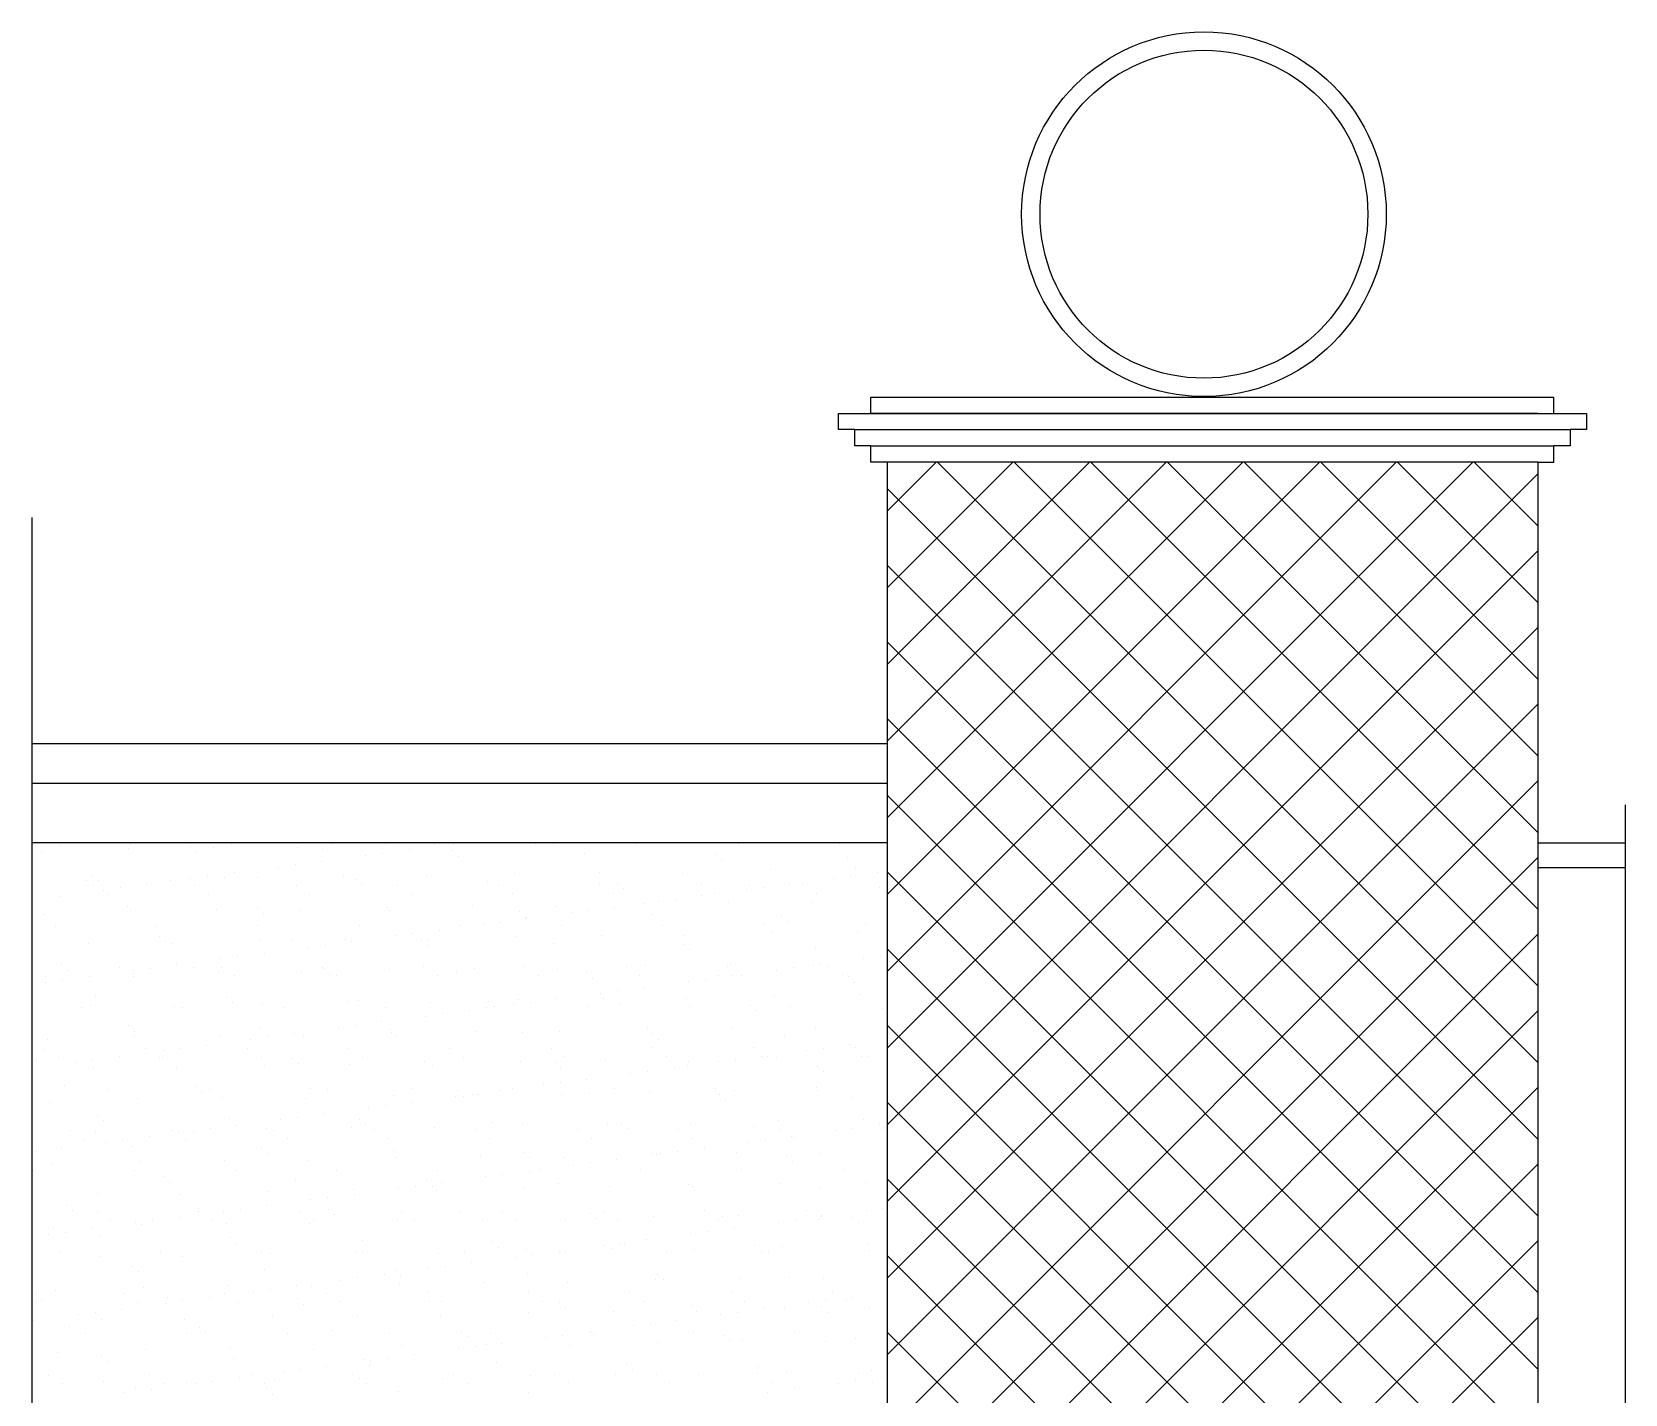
# Model space of a CAD drawing. Header units: metres. Extents: x -53 to 471, y -924 to -843.
# Drawn here: x 455.311 to 457.868, y -889.756 to -887.57 of the extents above; entities that cross this region are included whole.
import ezdxf

# ---------------------------------------------------------------- set-up
doc = ezdxf.new("R2010")
doc.units = ezdxf.units.M
doc.header["$MEASUREMENT"] = 0

# ---------------------------------------------------------------- blocks, each defined once
blk = doc.blocks.new('DDFF')
at = {"color": 7, "lineweight": 25, "ltscale": 72}
for p, q in [((3976.2368, 1457.7794), (3976.2368, 1457.8055)), ((3976.2368, 1457.8055), (3977.3331, 1457.8055)), ((3977.3331, 1457.7794), (3977.3331, 1457.8055)), ((3976.1846, 1457.7533), (3976.1846, 1457.7794)), ((3976.1846, 1457.7794), (3977.3853, 1457.7794)), ((3976.2629, 1457.7794), (3976.2368, 1457.7794)), ((3977.307, 1457.7794), (3976.2629, 1457.7794)), ((3977.307, 1457.7794), (3977.3331, 1457.7794)), ((3977.3853, 1457.7794), (3977.3853, 1457.7533)), ((3976.2107, 1457.7533), (3976.1846, 1457.7533)), ((3976.2107, 1457.7272), (3976.2107, 1457.7533)), ((3976.2107, 1457.7533), (3977.3331, 1457.7533)), ((3977.3331, 1457.7533), (3977.3592, 1457.7533)), ((3977.3592, 1457.7533), (3977.3592, 1457.7272)), ((3977.3853, 1457.7533), (3977.3592, 1457.7533)), ((3976.2368, 1457.7272), (3976.2107, 1457.7272)), ((3976.2368, 1457.7011), (3976.2368, 1457.7272)), ((3976.2368, 1457.7272), (3977.3331, 1457.7272)), ((3977.3331, 1457.7011), (3977.3331, 1457.7272)), ((3977.3592, 1457.7272), (3977.3331, 1457.7272)), ((3976.2629, 1457.7011), (3976.2368, 1457.7011)), ((3976.2629, 1457.7011), (3976.2629, 1454.1809)), ((3977.307, 1457.7011), (3976.2629, 1457.7011)), ((3976.2629, 1457.6223), (3976.3417, 1457.7011)), ((3976.2629, 1457.4993), (3976.4647, 1457.7011)), ((3976.2629, 1457.3762), (3976.5878, 1457.7011)), ((3976.2629, 1457.2532), (3976.7108, 1457.7011)), ((3976.2629, 1457.1301), (3976.8339, 1457.7011)), ((3976.2629, 1457.0071), (3976.9569, 1457.7011)), ((3976.2629, 1456.884), (3977.08, 1457.7011)), ((3976.2629, 1456.761), (3977.203, 1457.7011)), ((3976.2629, 1456.6379), (3977.307, 1457.6821)), ((3977.307, 1456.7377), (3976.3436, 1457.7011)), ((3977.307, 1456.8607), (3976.4666, 1457.7011)), ((3977.307, 1456.9838), (3976.5897, 1457.7011)), ((3977.307, 1457.1068), (3976.7127, 1457.7011)), ((3977.307, 1457.2299), (3976.8358, 1457.7011)), ((3977.307, 1457.3529), (3976.9588, 1457.7011)), ((3977.307, 1457.476), (3977.0819, 1457.7011)), ((3977.307, 1457.599), (3977.2049, 1457.7011)), ((3977.307, 1457.7011), (3977.307, 1454.1809)), ((3977.307, 1457.7011), (3977.3331, 1457.7011)), ((3977.307, 1456.6146), (3976.2629, 1457.6588)), ((3974.89, 1457.6124), (3974.89, 1455.9964)), ((3976.2629, 1456.5149), (3977.307, 1457.559)), ((3977.307, 1456.4916), (3976.2629, 1457.5357)), ((3976.2629, 1456.3918), (3977.307, 1457.436)), ((3977.307, 1456.3685), (3976.2629, 1457.4126)), ((3976.2629, 1456.2688), (3977.307, 1457.3129)), ((3977.307, 1456.2455), (3976.2629, 1457.2896)), ((3976.2629, 1457.2493), (3974.89, 1457.2493)), ((3976.2629, 1457.1857), (3974.89, 1457.1857)), ((3976.2629, 1456.1457), (3977.307, 1457.1898)), ((3977.307, 1456.1224), (3976.2629, 1457.1665)), ((3977.4473, 1457.1513), (3977.4473, 1454.3314)), ((3976.2629, 1457.0903), (3974.89, 1457.0903)), ((3975.5667, 1457.0883), (3975.5667, 1457.0883)), ((3975.5935, 1457.0895), (3975.5935, 1457.0895)), ((3975.6983, 1457.0885), (3975.6983, 1457.0885)), ((3975.7271, 1457.0889), (3975.7271, 1457.0889)), ((3975.8609, 1457.0888), (3975.8609, 1457.0888)), ((3976.0235, 1457.0891), (3976.0235, 1457.0891)), ((3976.186, 1457.0894), (3976.186, 1457.0894)), ((3977.307, 1457.0903), (3977.4473, 1457.0903)), ((3974.9047, 1457.0765), (3974.9047, 1457.0765)), ((3974.9359, 1457.0861), (3974.9359, 1457.0861)), ((3975.0457, 1457.0816), (3975.0457, 1457.0816)), ((3975.048, 1457.0873), (3975.048, 1457.0873)), ((3975.1448, 1457.0843), (3975.1448, 1457.0843)), ((3975.1544, 1457.0755), (3975.1544, 1457.0755)), ((3975.1823, 1457.0834), (3975.1823, 1457.0834)), ((3975.2106, 1457.0876), (3975.2106, 1457.0876)), ((3975.3159, 1457.0827), (3975.3159, 1457.0827)), ((3975.3567, 1457.0797), (3975.3567, 1457.0797)), ((3975.3731, 1457.0879), (3975.3731, 1457.0879)), ((3975.4262, 1457.0698), (3975.4262, 1457.0698)), ((3975.4534, 1457.0733), (3975.4534, 1457.0733)), ((3975.4569, 1457.0878), (3975.4569, 1457.0878)), ((3975.4958, 1457.0789), (3975.4958, 1457.0789)), ((3975.5357, 1457.0882), (3975.5357, 1457.0882)), ((3975.5657, 1457.0779), (3975.5657, 1457.0779)), ((3975.5753, 1457.0691), (3975.5753, 1457.0691)), ((3975.7776, 1457.0733), (3975.7776, 1457.0733)), ((3975.9865, 1457.0715), (3975.9865, 1457.0715)), ((3975.9962, 1457.0627), (3975.9962, 1457.0627)), ((3976.1985, 1457.0669), (3976.1985, 1457.0669)), ((3976.2629, 1456.0227), (3977.307, 1457.0668)), ((3974.9878, 1457.0385), (3974.9878, 1457.0385)), ((3975.2147, 1457.0419), (3975.2147, 1457.0419)), ((3975.2857, 1457.0513), (3975.2857, 1457.0513)), ((3975.3128, 1457.0548), (3975.3128, 1457.0548)), ((3975.3553, 1457.0604), (3975.3553, 1457.0604)), ((3975.6641, 1457.0406), (3975.6641, 1457.0406)), ((3975.8008, 1457.0423), (3975.8008, 1457.0423)), ((3975.9343, 1457.0417), (3975.9343, 1457.0417)), ((3976.0753, 1457.0468), (3976.0753, 1457.0468)), ((3976.212, 1457.0485), (3976.212, 1457.0485)), ((3976.2466, 1457.0426), (3976.2466, 1457.0426)), ((3977.307, 1455.9994), (3976.2629, 1457.0435)), ((3977.307, 1457.0509), (3977.4473, 1457.0509)), ((3974.9784, 1457.03), (3974.9784, 1457.03)), ((3974.9889, 1457.0211), (3974.9889, 1457.0211)), ((3974.9974, 1457.0297), (3974.9974, 1457.0297)), ((3975.0046, 1457.0143), (3975.0046, 1457.0143)), ((3975.0318, 1457.0178), (3975.0318, 1457.0178)), ((3975.0742, 1457.0234), (3975.0742, 1457.0234)), ((3975.1119, 1457.0293), (3975.1119, 1457.0293)), ((3975.1451, 1457.0328), (3975.1451, 1457.0328)), ((3975.1514, 1457.0214), (3975.1514, 1457.0214)), ((3975.1723, 1457.0363), (3975.1723, 1457.0363)), ((3975.1998, 1457.0339), (3975.1998, 1457.0339)), ((3975.2529, 1457.0344), (3975.2529, 1457.0344)), ((3975.314, 1457.0217), (3975.314, 1457.0217)), ((3975.3896, 1457.0362), (3975.3896, 1457.0362)), ((3975.4087, 1457.0321), (3975.4087, 1457.0321)), ((3975.4183, 1457.0233), (3975.4183, 1457.0233)), ((3975.4766, 1457.022), (3975.4766, 1457.022)), ((3975.5231, 1457.0355), (3975.5231, 1457.0355)), ((3975.6207, 1457.0275), (3975.6207, 1457.0275)), ((3975.6392, 1457.0223), (3975.6392, 1457.0223)), ((3975.8018, 1457.0226), (3975.8018, 1457.0226)), ((3975.8296, 1457.0257), (3975.8296, 1457.0257)), ((3975.8392, 1457.0169), (3975.8392, 1457.0169)), ((3975.9643, 1457.0229), (3975.9643, 1457.0229)), ((3976.0364, 1457.0149), (3976.0364, 1457.0149)), ((3976.0416, 1457.0211), (3976.0416, 1457.0211)), ((3976.0636, 1457.0185), (3976.0636, 1457.0185)), ((3976.1061, 1457.0241), (3976.1061, 1457.0241)), ((3976.1269, 1457.0232), (3976.1269, 1457.0232)), ((3976.177, 1457.0334), (3976.177, 1457.0334)), ((3976.2041, 1457.037), (3976.2041, 1457.037)), ((3976.2505, 1457.0193), (3976.2505, 1457.0193)), ((3974.8912, 1456.9993), (3974.8912, 1456.9993)), ((3974.9337, 1457.0049), (3974.9337, 1457.0049)), ((3975.0109, 1457.0071), (3975.0109, 1457.0071)), ((3975.0429, 1456.9881), (3975.0429, 1456.9881)), ((3975.1735, 1457.0074), (3975.1735, 1457.0074)), ((3975.2518, 1456.9863), (3975.2518, 1456.9863)), ((3975.336, 1457.0077), (3975.336, 1457.0077)), ((3975.4602, 1456.9872), (3975.4602, 1456.9872)), ((3975.4986, 1457.008), (3975.4986, 1457.008)), ((3975.5968, 1456.9889), (3975.5968, 1456.9889)), ((3975.6612, 1457.0083), (3975.6612, 1457.0083)), ((3975.7304, 1456.9883), (3975.7304, 1456.9883)), ((3975.8238, 1457.0086), (3975.8238, 1457.0086)), ((3975.825, 1456.9871), (3975.825, 1456.9871)), ((3975.8714, 1456.9934), (3975.8714, 1456.9934)), ((3975.8959, 1456.9964), (3975.8959, 1456.9964)), ((3975.9231, 1457), (3975.9231, 1457)), ((3975.9655, 1457.0056), (3975.9655, 1457.0056)), ((3975.9864, 1457.0089), (3975.9864, 1457.0089)), ((3976.008, 1456.9951), (3976.008, 1456.9951)), ((3976.1416, 1456.9945), (3976.1416, 1456.9945)), ((3976.1489, 1457.0091), (3976.1489, 1457.0091)), ((3976.2601, 1457.0104), (3976.2601, 1457.0104)), ((3974.908, 1456.9759), (3974.908, 1456.9759)), ((3975.049, 1456.981), (3975.049, 1456.981)), ((3975.1856, 1456.9828), (3975.1856, 1456.9828)), ((3975.2614, 1456.9774), (3975.2614, 1456.9774)), ((3975.3192, 1456.9821), (3975.3192, 1456.9821)), ((3975.4638, 1456.9816), (3975.4638, 1456.9816)), ((3975.642, 1456.963), (3975.642, 1456.963)), ((3975.6727, 1456.9798), (3975.6727, 1456.9798)), ((3975.6823, 1456.971), (3975.6823, 1456.971)), ((3975.6845, 1456.9686), (3975.6845, 1456.9686)), ((3975.7554, 1456.9779), (3975.7554, 1456.9779)), ((3975.7826, 1456.9815), (3975.7826, 1456.9815)), ((3975.8846, 1456.9752), (3975.8846, 1456.9752)), ((3976.0935, 1456.9734), (3976.0935, 1456.9734)), ((3976.1032, 1456.9646), (3976.1032, 1456.9646)), ((3974.9276, 1456.9563), (3974.9276, 1456.9563)), ((3975.0901, 1456.9566), (3975.0901, 1456.9566)), ((3975.0948, 1456.9404), (3975.0948, 1456.9404)), ((3975.2527, 1456.9569), (3975.2527, 1456.9569)), ((3975.3068, 1456.9358), (3975.3068, 1456.9358)), ((3975.3929, 1456.9356), (3975.3929, 1456.9356)), ((3975.4153, 1456.9572), (3975.4153, 1456.9572)), ((3975.4743, 1456.9409), (3975.4743, 1456.9409)), ((3975.5015, 1456.9445), (3975.5015, 1456.9445)), ((3975.5264, 1456.9349), (3975.5264, 1456.9349)), ((3975.5439, 1456.9501), (3975.5439, 1456.9501)), ((3975.5779, 1456.9575), (3975.5779, 1456.9575)), ((3975.6148, 1456.9594), (3975.6148, 1456.9594)), ((3975.6674, 1456.94), (3975.6674, 1456.94)), ((3975.7405, 1456.9578), (3975.7405, 1456.9578)), ((3975.8041, 1456.9417), (3975.8041, 1456.9417)), ((3975.903, 1456.9581), (3975.903, 1456.9581)), ((3975.9376, 1456.9411), (3975.9376, 1456.9411)), ((3976.0656, 1456.9584), (3976.0656, 1456.9584)), ((3976.0786, 1456.9462), (3976.0786, 1456.9462)), ((3976.2153, 1456.9479), (3976.2153, 1456.9479)), ((3976.2282, 1456.9587), (3976.2282, 1456.9587)), ((3976.2629, 1455.8996), (3977.307, 1456.9437)), ((3974.9817, 1456.9294), (3974.9817, 1456.9294)), ((3975.1045, 1456.9316), (3975.1045, 1456.9316)), ((3975.1152, 1456.9287), (3975.1152, 1456.9287)), ((3975.2562, 1456.9338), (3975.2562, 1456.9338)), ((3975.2629, 1456.9131), (3975.2629, 1456.9131)), ((3975.3338, 1456.9224), (3975.3338, 1456.9224)), ((3975.361, 1456.926), (3975.361, 1456.926)), ((3975.4034, 1456.9316), (3975.4034, 1456.9316)), ((3975.5157, 1456.934), (3975.5157, 1456.934)), ((3975.5253, 1456.9252), (3975.5253, 1456.9252)), ((3975.7277, 1456.9294), (3975.7277, 1456.9294)), ((3975.9366, 1456.9276), (3975.9366, 1456.9276)), ((3975.9462, 1456.9188), (3975.9462, 1456.9188)), ((3976.1486, 1456.923), (3976.1486, 1456.923)), ((3977.307, 1455.8763), (3976.2629, 1456.9204)), ((3974.9379, 1456.8946), (3974.9379, 1456.8946)), ((3974.9475, 1456.8858), (3974.9475, 1456.8858)), ((3975.031, 1456.8904), (3975.031, 1456.8904)), ((3975.0527, 1456.8854), (3975.0527, 1456.8854)), ((3975.0799, 1456.889), (3975.0799, 1456.889)), ((3975.1224, 1456.8946), (3975.1224, 1456.8946)), ((3975.1499, 1456.89), (3975.1499, 1456.89)), ((3975.1933, 1456.9039), (3975.1933, 1456.9039)), ((3975.1936, 1456.8907), (3975.1936, 1456.8907)), ((3975.2204, 1456.9075), (3975.2204, 1456.9075)), ((3975.3562, 1456.891), (3975.3562, 1456.891)), ((3975.3588, 1456.8882), (3975.3588, 1456.8882)), ((3975.4635, 1456.8866), (3975.4635, 1456.8866)), ((3975.5188, 1456.8913), (3975.5188, 1456.8913)), ((3975.6001, 1456.8884), (3975.6001, 1456.8884)), ((3975.6814, 1456.8916), (3975.6814, 1456.8916)), ((3975.7337, 1456.8877), (3975.7337, 1456.8877)), ((3975.8439, 1456.8918), (3975.8439, 1456.8918)), ((3975.8747, 1456.8928), (3975.8747, 1456.8928)), ((3976.0065, 1456.8921), (3976.0065, 1456.8921)), ((3976.0113, 1456.8945), (3976.0113, 1456.8945)), ((3976.0846, 1456.8861), (3976.0846, 1456.8861)), ((3976.1117, 1456.8897), (3976.1117, 1456.8897)), ((3976.1449, 1456.8939), (3976.1449, 1456.8939)), ((3976.1542, 1456.8953), (3976.1542, 1456.8953)), ((3976.1691, 1456.8924), (3976.1691, 1456.8924)), ((3976.2251, 1456.9046), (3976.2251, 1456.9046)), ((3976.2523, 1456.9082), (3976.2523, 1456.9082)), ((3974.8905, 1456.8761), (3974.8905, 1456.8761)), ((3974.9112, 1456.8753), (3974.9112, 1456.8753)), ((3974.9122, 1456.8669), (3974.9122, 1456.8669)), ((3974.9394, 1456.8705), (3974.9394, 1456.8705)), ((3974.9818, 1456.8761), (3974.9818, 1456.8761)), ((3975.0522, 1456.8804), (3975.0522, 1456.8804)), ((3975.053, 1456.8763), (3975.053, 1456.8763)), ((3975.1889, 1456.8822), (3975.1889, 1456.8822)), ((3975.2156, 1456.8766), (3975.2156, 1456.8766)), ((3975.3225, 1456.8815), (3975.3225, 1456.8815)), ((3975.3684, 1456.8794), (3975.3684, 1456.8794)), ((3975.3782, 1456.8769), (3975.3782, 1456.8769)), ((3975.5408, 1456.8772), (3975.5408, 1456.8772)), ((3975.5708, 1456.8836), (3975.5708, 1456.8836)), ((3975.7034, 1456.8775), (3975.7034, 1456.8775)), ((3975.7797, 1456.8818), (3975.7797, 1456.8818)), ((3975.7893, 1456.873), (3975.7893, 1456.873)), ((3975.8659, 1456.8778), (3975.8659, 1456.8778)), ((3975.8731, 1456.8583), (3975.8731, 1456.8583)), ((3975.944, 1456.8676), (3975.944, 1456.8676)), ((3975.9712, 1456.8712), (3975.9712, 1456.8712)), ((3975.9916, 1456.8772), (3975.9916, 1456.8772)), ((3976.0137, 1456.8768), (3976.0137, 1456.8768)), ((3976.0285, 1456.8781), (3976.0285, 1456.8781)), ((3976.1911, 1456.8784), (3976.1911, 1456.8784)), ((3976.2005, 1456.8754), (3976.2005, 1456.8754)), ((3976.2102, 1456.8666), (3976.2102, 1456.8666)), ((3974.9929, 1456.8442), (3974.9929, 1456.8442)), ((3975.2018, 1456.8424), (3975.2018, 1456.8424)), ((3975.2115, 1456.8336), (3975.2115, 1456.8336)), ((3975.2595, 1456.8332), (3975.2595, 1456.8332)), ((3975.3962, 1456.835), (3975.3962, 1456.835)), ((3975.4138, 1456.8378), (3975.4138, 1456.8378)), ((3975.5297, 1456.8343), (3975.5297, 1456.8343)), ((3975.6227, 1456.836), (3975.6227, 1456.836)), ((3975.6707, 1456.8394), (3975.6707, 1456.8394)), ((3975.6902, 1456.8342), (3975.6902, 1456.8342)), ((3975.7326, 1456.8398), (3975.7326, 1456.8398)), ((3975.8035, 1456.8491), (3975.8035, 1456.8491)), ((3975.8074, 1456.8411), (3975.8074, 1456.8411)), ((3975.8307, 1456.8527), (3975.8307, 1456.8527)), ((3975.9409, 1456.8405), (3975.9409, 1456.8405)), ((3976.0819, 1456.8456), (3976.0819, 1456.8456)), ((3976.2186, 1456.8473), (3976.2186, 1456.8473)), ((3974.9697, 1456.8256), (3974.9697, 1456.8256)), ((3974.9849, 1456.8288), (3974.9849, 1456.8288)), ((3975.1185, 1456.8281), (3975.1185, 1456.8281)), ((3975.1323, 1456.8259), (3975.1323, 1456.8259)), ((3975.2949, 1456.8262), (3975.2949, 1456.8262)), ((3975.4575, 1456.8264), (3975.4575, 1456.8264)), ((3975.5225, 1456.8121), (3975.5225, 1456.8121)), ((3975.5496, 1456.8157), (3975.5496, 1456.8157)), ((3975.5921, 1456.8213), (3975.5921, 1456.8213)), ((3975.62, 1456.8267), (3975.62, 1456.8267)), ((3975.6323, 1456.8272), (3975.6323, 1456.8272)), ((3975.663, 1456.8306), (3975.663, 1456.8306)), ((3975.7826, 1456.827), (3975.7826, 1456.827)), ((3975.8347, 1456.8314), (3975.8347, 1456.8314)), ((3975.9452, 1456.8273), (3975.9452, 1456.8273)), ((3976.0436, 1456.8296), (3976.0436, 1456.8296)), ((3976.0532, 1456.8207), (3976.0532, 1456.8207)), ((3976.1078, 1456.8276), (3976.1078, 1456.8276)), ((3976.2556, 1456.8249), (3976.2556, 1456.8249)), ((3976.2629, 1455.7765), (3977.307, 1456.8207)), ((3975.0449, 1456.7966), (3975.0449, 1456.7966)), ((3975.0545, 1456.7877), (3975.0545, 1456.7877)), ((3975.1922, 1456.7816), (3975.1922, 1456.7816)), ((3975.2569, 1456.7919), (3975.2569, 1456.7919)), ((3975.311, 1456.7843), (3975.311, 1456.7843)), ((3975.3819, 1456.7936), (3975.3819, 1456.7936)), ((3975.4091, 1456.7972), (3975.4091, 1456.7972)), ((3975.4515, 1456.8028), (3975.4515, 1456.8028)), ((3975.4658, 1456.7902), (3975.4658, 1456.7902)), ((3975.4667, 1456.786), (3975.4667, 1456.786)), ((3975.6034, 1456.7878), (3975.6034, 1456.7878)), ((3975.6778, 1456.7855), (3975.6778, 1456.7855)), ((3975.737, 1456.7871), (3975.737, 1456.7871)), ((3975.878, 1456.7922), (3975.878, 1456.7922)), ((3975.8867, 1456.7837), (3975.8867, 1456.7837)), ((3976.0146, 1456.7939), (3976.0146, 1456.7939)), ((3976.1482, 1456.7933), (3976.1482, 1456.7933)), ((3977.307, 1455.7532), (3976.2629, 1456.7974)), ((3974.9106, 1456.7593), (3974.9106, 1456.7593)), ((3974.9145, 1456.7748), (3974.9145, 1456.7748)), ((3975.0555, 1456.7798), (3975.0555, 1456.7798)), ((3975.0732, 1456.7596), (3975.0732, 1456.7596)), ((3975.1009, 1456.7566), (3975.1009, 1456.7566)), ((3975.128, 1456.7602), (3975.128, 1456.7602)), ((3975.1705, 1456.7657), (3975.1705, 1456.7657)), ((3975.2358, 1456.7599), (3975.2358, 1456.7599)), ((3975.2414, 1456.7751), (3975.2414, 1456.7751)), ((3975.2686, 1456.7787), (3975.2686, 1456.7787)), ((3975.3257, 1456.7809), (3975.3257, 1456.7809)), ((3975.3984, 1456.7602), (3975.3984, 1456.7602)), ((3975.4754, 1456.7813), (3975.4754, 1456.7813)), ((3975.5609, 1456.7605), (3975.5609, 1456.7605)), ((3975.7235, 1456.7608), (3975.7235, 1456.7608)), ((3975.8861, 1456.7611), (3975.8861, 1456.7611)), ((3975.8963, 1456.7749), (3975.8963, 1456.7749)), ((3976.0487, 1456.7614), (3976.0487, 1456.7614)), ((3976.0986, 1456.7791), (3976.0986, 1456.7791)), ((3976.1327, 1456.7573), (3976.1327, 1456.7573)), ((3976.1599, 1456.7608), (3976.1599, 1456.7608)), ((3976.2023, 1456.7664), (3976.2023, 1456.7664)), ((3976.2113, 1456.7617), (3976.2113, 1456.7617)), ((3974.8976, 1456.7419), (3974.8976, 1456.7419)), ((3974.9326, 1456.7453), (3974.9326, 1456.7453)), ((3974.9603, 1456.7381), (3974.9603, 1456.7381)), ((3974.9875, 1456.7417), (3974.9875, 1456.7417)), ((3975.03, 1456.7472), (3975.03, 1456.7472)), ((3975.0952, 1456.7456), (3975.0952, 1456.7456)), ((3975.0999, 1456.7461), (3975.0999, 1456.7461)), ((3975.2578, 1456.7459), (3975.2578, 1456.7459)), ((3975.2628, 1456.7326), (3975.2628, 1456.7326)), ((3975.3088, 1456.7443), (3975.3088, 1456.7443)), ((3975.3185, 1456.7355), (3975.3185, 1456.7355)), ((3975.3994, 1456.7344), (3975.3994, 1456.7344)), ((3975.4204, 1456.7462), (3975.4204, 1456.7462)), ((3975.5208, 1456.7397), (3975.5208, 1456.7397)), ((3975.533, 1456.7337), (3975.533, 1456.7337)), ((3975.583, 1456.7465), (3975.583, 1456.7465)), ((3975.674, 1456.7388), (3975.674, 1456.7388)), ((3975.7297, 1456.7379), (3975.7297, 1456.7379)), ((3975.7455, 1456.7468), (3975.7455, 1456.7468)), ((3975.8107, 1456.7406), (3975.8107, 1456.7406)), ((3975.9081, 1456.7471), (3975.9081, 1456.7471)), ((3975.9417, 1456.7333), (3975.9417, 1456.7333)), ((3975.9442, 1456.7399), (3975.9442, 1456.7399)), ((3975.9922, 1456.7388), (3975.9922, 1456.7388)), ((3976.0194, 1456.7423), (3976.0194, 1456.7423)), ((3976.0618, 1456.7479), (3976.0618, 1456.7479)), ((3976.0707, 1456.7474), (3976.0707, 1456.7474)), ((3976.0852, 1456.745), (3976.0852, 1456.745)), ((3976.1506, 1456.7315), (3976.1506, 1456.7315)), ((3976.2219, 1456.7467), (3976.2219, 1456.7467)), ((3976.2333, 1456.7477), (3976.2333, 1456.7477)), ((3974.9882, 1456.7282), (3974.9882, 1456.7282)), ((3975.1218, 1456.7275), (3975.1218, 1456.7275)), ((3975.7383, 1456.7053), (3975.7383, 1456.7053)), ((3975.7393, 1456.7291), (3975.7393, 1456.7291)), ((3975.7807, 1456.7109), (3975.7807, 1456.7109)), ((3975.8516, 1456.7203), (3975.8516, 1456.7203)), ((3975.8788, 1456.7238), (3975.8788, 1456.7238)), ((3975.9213, 1456.7294), (3975.9213, 1456.7294)), ((3976.1602, 1456.7227), (3976.1602, 1456.7227)), ((3974.943, 1456.7003), (3974.943, 1456.7003)), ((3975.0119, 1456.6948), (3975.0119, 1456.6948)), ((3975.0588, 1456.6792), (3975.0588, 1456.6792)), ((3975.1519, 1456.6985), (3975.1519, 1456.6985)), ((3975.1615, 1456.6897), (3975.1615, 1456.6897)), ((3975.1745, 1456.6951), (3975.1745, 1456.6951)), ((3975.1955, 1456.681), (3975.1955, 1456.681)), ((3975.329, 1456.6803), (3975.329, 1456.6803)), ((3975.337, 1456.6954), (3975.337, 1456.6954)), ((3975.3639, 1456.6939), (3975.3639, 1456.6939)), ((3975.47, 1456.6854), (3975.47, 1456.6854)), ((3975.4996, 1456.6957), (3975.4996, 1456.6957)), ((3975.5706, 1456.6833), (3975.5706, 1456.6833)), ((3975.5728, 1456.6921), (3975.5728, 1456.6921)), ((3975.5824, 1456.6833), (3975.5824, 1456.6833)), ((3975.5978, 1456.6868), (3975.5978, 1456.6868)), ((3975.6067, 1456.6872), (3975.6067, 1456.6872)), ((3975.6402, 1456.6924), (3975.6402, 1456.6924)), ((3975.6622, 1456.696), (3975.6622, 1456.696)), ((3975.7111, 1456.7018), (3975.7111, 1456.7018)), ((3975.7402, 1456.6865), (3975.7402, 1456.6865)), ((3975.7848, 1456.6875), (3975.7848, 1456.6875)), ((3975.8248, 1456.6963), (3975.8248, 1456.6963)), ((3975.8812, 1456.6916), (3975.8812, 1456.6916)), ((3975.9874, 1456.6966), (3975.9874, 1456.6966)), ((3975.9937, 1456.6857), (3975.9937, 1456.6857)), ((3976.0179, 1456.6933), (3976.0179, 1456.6933)), ((3976.1499, 1456.6969), (3976.1499, 1456.6969)), ((3976.1515, 1456.6927), (3976.1515, 1456.6927)), ((3976.2057, 1456.6811), (3976.2057, 1456.6811)), ((3976.2629, 1455.6535), (3977.307, 1456.6976)), ((3974.9178, 1456.6742), (3974.9178, 1456.6742)), ((3975.3591, 1456.6554), (3975.3591, 1456.6554)), ((3975.4301, 1456.6648), (3975.4301, 1456.6648)), ((3975.4572, 1456.6683), (3975.4572, 1456.6683)), ((3975.4997, 1456.6739), (3975.4997, 1456.6739)), ((3976.0033, 1456.6769), (3976.0033, 1456.6769)), ((3977.307, 1455.6302), (3976.2629, 1456.6743)), ((3974.9528, 1456.6286), (3974.9528, 1456.6286)), ((3974.995, 1456.6527), (3974.995, 1456.6527)), ((3975.0046, 1456.6439), (3975.0046, 1456.6439)), ((3975.1154, 1456.6289), (3975.1154, 1456.6289)), ((3975.1762, 1456.6313), (3975.1762, 1456.6313)), ((3975.2069, 1456.6481), (3975.2069, 1456.6481)), ((3975.2186, 1456.6369), (3975.2186, 1456.6369)), ((3975.2661, 1456.632), (3975.2661, 1456.632)), ((3975.2779, 1456.6292), (3975.2779, 1456.6292)), ((3975.2895, 1456.6463), (3975.2895, 1456.6463)), ((3975.3167, 1456.6498), (3975.3167, 1456.6498)), ((3975.4027, 1456.6338), (3975.4027, 1456.6338)), ((3975.4158, 1456.6463), (3975.4158, 1456.6463)), ((3975.4255, 1456.6375), (3975.4255, 1456.6375)), ((3975.4405, 1456.6295), (3975.4405, 1456.6295)), ((3975.5363, 1456.6331), (3975.5363, 1456.6331)), ((3975.6031, 1456.6298), (3975.6031, 1456.6298)), ((3975.6278, 1456.6417), (3975.6278, 1456.6417)), ((3975.6773, 1456.6382), (3975.6773, 1456.6382)), ((3975.7657, 1456.6301), (3975.7657, 1456.6301)), ((3975.8139, 1456.64), (3975.8139, 1456.64)), ((3975.8367, 1456.6399), (3975.8367, 1456.6399)), ((3975.8464, 1456.6311), (3975.8464, 1456.6311)), ((3975.9283, 1456.6304), (3975.9283, 1456.6304)), ((3975.9475, 1456.6393), (3975.9475, 1456.6393)), ((3976.0487, 1456.6353), (3976.0487, 1456.6353)), ((3976.0885, 1456.6444), (3976.0885, 1456.6444)), ((3976.0908, 1456.6307), (3976.0908, 1456.6307)), ((3976.1808, 1456.6284), (3976.1808, 1456.6284)), ((3976.208, 1456.632), (3976.208, 1456.632)), ((3976.2252, 1456.6461), (3976.2252, 1456.6461)), ((3976.2505, 1456.6376), (3976.2505, 1456.6376)), ((3976.2534, 1456.631), (3976.2534, 1456.631)), ((3976.2576, 1456.6335), (3976.2576, 1456.6335)), ((3974.9748, 1456.6146), (3974.9748, 1456.6146)), ((3974.9915, 1456.6276), (3974.9915, 1456.6276)), ((3975.0085, 1456.6092), (3975.0085, 1456.6092)), ((3975.0356, 1456.6128), (3975.0356, 1456.6128)), ((3975.0781, 1456.6184), (3975.0781, 1456.6184)), ((3975.1251, 1456.627), (3975.1251, 1456.627)), ((3975.1374, 1456.6149), (3975.1374, 1456.6149)), ((3975.149, 1456.6277), (3975.149, 1456.6277)), ((3975.3, 1456.6152), (3975.3, 1456.6152)), ((3975.4625, 1456.6155), (3975.4625, 1456.6155)), ((3975.6251, 1456.6158), (3975.6251, 1456.6158)), ((3975.7877, 1456.6161), (3975.7877, 1456.6161)), ((3975.9503, 1456.6164), (3975.9503, 1456.6164)), ((3976.0403, 1456.6099), (3976.0403, 1456.6099)), ((3976.0675, 1456.6135), (3976.0675, 1456.6135)), ((3976.1099, 1456.6191), (3976.1099, 1456.6191)), ((3976.1129, 1456.6167), (3976.1129, 1456.6167)), ((3974.8951, 1456.5943), (3974.8951, 1456.5943)), ((3974.9376, 1456.5999), (3974.9376, 1456.5999)), ((3975.05, 1456.6023), (3975.05, 1456.6023)), ((3975.0621, 1456.5786), (3975.0621, 1456.5786)), ((3975.1988, 1456.5804), (3975.1988, 1456.5804)), ((3975.2589, 1456.6005), (3975.2589, 1456.6005)), ((3975.2685, 1456.5916), (3975.2685, 1456.5916)), ((3975.3323, 1456.5798), (3975.3323, 1456.5798)), ((3975.4709, 1456.5958), (3975.4709, 1456.5958)), ((3975.4733, 1456.5848), (3975.4733, 1456.5848)), ((3975.61, 1456.5866), (3975.61, 1456.5866)), ((3975.6798, 1456.5941), (3975.6798, 1456.5941)), ((3975.6894, 1456.5852), (3975.6894, 1456.5852)), ((3975.7435, 1456.5859), (3975.7435, 1456.5859)), ((3975.8289, 1456.5821), (3975.8289, 1456.5821)), ((3975.8845, 1456.591), (3975.8845, 1456.591)), ((3975.8918, 1456.5894), (3975.8918, 1456.5894)), ((3975.8998, 1456.5914), (3975.8998, 1456.5914)), ((3975.927, 1456.595), (3975.927, 1456.595)), ((3975.9694, 1456.6006), (3975.9694, 1456.6006)), ((3976.0212, 1456.5928), (3976.0212, 1456.5928)), ((3976.1007, 1456.5876), (3976.1007, 1456.5876)), ((3976.1103, 1456.5788), (3976.1103, 1456.5788)), ((3976.1547, 1456.5921), (3976.1547, 1456.5921)), ((3974.8915, 1456.5638), (3974.8915, 1456.5638)), ((3974.8931, 1456.5564), (3974.8931, 1456.5564)), ((3974.9211, 1456.5736), (3974.9211, 1456.5736)), ((3975.0541, 1456.5641), (3975.0541, 1456.5641)), ((3975.102, 1456.5546), (3975.102, 1456.5546)), ((3975.2166, 1456.5644), (3975.2166, 1456.5644)), ((3975.3792, 1456.5647), (3975.3792, 1456.5647)), ((3975.5418, 1456.565), (3975.5418, 1456.565)), ((3975.6187, 1456.5544), (3975.6187, 1456.5544)), ((3975.6459, 1456.558), (3975.6459, 1456.558)), ((3975.6883, 1456.5636), (3975.6883, 1456.5636)), ((3975.7044, 1456.5653), (3975.7044, 1456.5653)), ((3975.7593, 1456.5729), (3975.7593, 1456.5729)), ((3975.7864, 1456.5765), (3975.7864, 1456.5765)), ((3975.867, 1456.5656), (3975.867, 1456.5656)), ((3976.0295, 1456.5659), (3976.0295, 1456.5659)), ((3976.1921, 1456.5662), (3976.1921, 1456.5662)), ((3976.2629, 1455.5304), (3977.307, 1456.5746)), ((3977.307, 1455.5071), (3976.2629, 1456.5513)), ((3974.9948, 1456.527), (3974.9948, 1456.527)), ((3975.1116, 1456.5458), (3975.1116, 1456.5458)), ((3975.1284, 1456.5264), (3975.1284, 1456.5264)), ((3975.2694, 1456.5314), (3975.2694, 1456.5314)), ((3975.3139, 1456.55), (3975.3139, 1456.55)), ((3975.406, 1456.5332), (3975.406, 1456.5332)), ((3975.4073, 1456.5266), (3975.4073, 1456.5266)), ((3975.4782, 1456.5359), (3975.4782, 1456.5359)), ((3975.5054, 1456.5395), (3975.5054, 1456.5395)), ((3975.5229, 1456.5482), (3975.5229, 1456.5482)), ((3975.5325, 1456.5394), (3975.5325, 1456.5394)), ((3975.5396, 1456.5325), (3975.5396, 1456.5325)), ((3975.5478, 1456.5451), (3975.5478, 1456.5451)), ((3975.6806, 1456.5376), (3975.6806, 1456.5376)), ((3975.7348, 1456.5436), (3975.7348, 1456.5436)), ((3975.8172, 1456.5394), (3975.8172, 1456.5394)), ((3975.9437, 1456.5418), (3975.9437, 1456.5418)), ((3975.9508, 1456.5387), (3975.9508, 1456.5387)), ((3975.9534, 1456.533), (3975.9534, 1456.533)), ((3976.0918, 1456.5438), (3976.0918, 1456.5438)), ((3976.1557, 1456.5372), (3976.1557, 1456.5372)), ((3976.2284, 1456.5456), (3976.2284, 1456.5456)), ((3974.945, 1456.5088), (3974.945, 1456.5088)), ((3975.157, 1456.5042), (3975.157, 1456.5042)), ((3975.2243, 1456.5025), (3975.2243, 1456.5025)), ((3975.2668, 1456.5081), (3975.2668, 1456.5081)), ((3975.3377, 1456.5174), (3975.3377, 1456.5174)), ((3975.3648, 1456.521), (3975.3648, 1456.521)), ((3975.3659, 1456.5024), (3975.3659, 1456.5024)), ((3976.2561, 1456.5032), (3976.2561, 1456.5032)), ((3974.9546, 1456.5), (3974.9546, 1456.5)), ((3974.9949, 1456.4979), (3974.9949, 1456.4979)), ((3975.017, 1456.4839), (3975.017, 1456.4839)), ((3975.0566, 1456.4804), (3975.0566, 1456.4804)), ((3975.0654, 1456.4781), (3975.0654, 1456.4781)), ((3975.0838, 1456.484), (3975.0838, 1456.484)), ((3975.1262, 1456.4896), (3975.1262, 1456.4896)), ((3975.1575, 1456.4982), (3975.1575, 1456.4982)), ((3975.1795, 1456.4842), (3975.1795, 1456.4842)), ((3975.1971, 1456.4989), (3975.1971, 1456.4989)), ((3975.2021, 1456.4798), (3975.2021, 1456.4798)), ((3975.3201, 1456.4985), (3975.3201, 1456.4985)), ((3975.3356, 1456.4792), (3975.3356, 1456.4792)), ((3975.3421, 1456.4844), (3975.3421, 1456.4844)), ((3975.3755, 1456.4936), (3975.3755, 1456.4936)), ((3975.4766, 1456.4842), (3975.4766, 1456.4842)), ((3975.4827, 1456.4988), (3975.4827, 1456.4988)), ((3975.5047, 1456.4847), (3975.5047, 1456.4847)), ((3975.5779, 1456.4978), (3975.5779, 1456.4978)), ((3975.6133, 1456.486), (3975.6133, 1456.486)), ((3975.6453, 1456.4991), (3975.6453, 1456.4991)), ((3975.6673, 1456.485), (3975.6673, 1456.485)), ((3975.7468, 1456.4853), (3975.7468, 1456.4853)), ((3975.7868, 1456.496), (3975.7868, 1456.496)), ((3975.7964, 1456.4872), (3975.7964, 1456.4872)), ((3975.8078, 1456.4994), (3975.8078, 1456.4994)), ((3975.8299, 1456.4853), (3975.8299, 1456.4853)), ((3975.8878, 1456.4904), (3975.8878, 1456.4904)), ((3975.9704, 1456.4997), (3975.9704, 1456.4997)), ((3975.9924, 1456.4856), (3975.9924, 1456.4856)), ((3975.9988, 1456.4914), (3975.9988, 1456.4914)), ((3976.0245, 1456.4922), (3976.0245, 1456.4922)), ((3976.0884, 1456.4811), (3976.0884, 1456.4811)), ((3976.1156, 1456.4847), (3976.1156, 1456.4847)), ((3976.133, 1456.5), (3976.133, 1456.5)), ((3976.155, 1456.4859), (3976.155, 1456.4859)), ((3976.158, 1456.4915), (3976.158, 1456.4915)), ((3976.1581, 1456.4903), (3976.1581, 1456.4903)), ((3976.2077, 1456.4896), (3976.2077, 1456.4896)), ((3976.2173, 1456.4808), (3976.2173, 1456.4808)), ((3976.229, 1456.4996), (3976.229, 1456.4996)), ((3974.9161, 1456.4619), (3974.9161, 1456.4619)), ((3974.9244, 1456.473), (3974.9244, 1456.473)), ((3974.9433, 1456.4655), (3974.9433, 1456.4655)), ((3974.9857, 1456.4711), (3974.9857, 1456.4711)), ((3975.0001, 1456.4584), (3975.0001, 1456.4584)), ((3975.209, 1456.4566), (3975.209, 1456.4566)), ((3975.421, 1456.452), (3975.421, 1456.452)), ((3975.6299, 1456.4502), (3975.6299, 1456.4502)), ((3975.877, 1456.4532), (3975.877, 1456.4532)), ((3975.9479, 1456.4626), (3975.9479, 1456.4626)), ((3975.9751, 1456.4662), (3975.9751, 1456.4662)), ((3976.0175, 1456.4718), (3976.0175, 1456.4718)), ((3976.2629, 1455.4074), (3977.307, 1456.4515)), ((3974.9336, 1456.4331), (3974.9336, 1456.4331)), ((3974.9981, 1456.4264), (3974.9981, 1456.4264)), ((3975.0962, 1456.4334), (3975.0962, 1456.4334)), ((3975.1316, 1456.4258), (3975.1316, 1456.4258)), ((3975.2186, 1456.4478), (3975.2186, 1456.4478)), ((3975.2588, 1456.4337), (3975.2588, 1456.4337)), ((3975.2727, 1456.4308), (3975.2727, 1456.4308)), ((3975.4093, 1456.4326), (3975.4093, 1456.4326)), ((3975.4214, 1456.434), (3975.4214, 1456.434)), ((3975.5429, 1456.432), (3975.5429, 1456.432)), ((3975.584, 1456.4343), (3975.584, 1456.4343)), ((3975.6395, 1456.4414), (3975.6395, 1456.4414)), ((3975.6669, 1456.4256), (3975.6669, 1456.4256)), ((3975.6839, 1456.437), (3975.6839, 1456.437)), ((3975.694, 1456.4292), (3975.694, 1456.4292)), ((3975.7365, 1456.4347), (3975.7365, 1456.4347)), ((3975.7465, 1456.4345), (3975.7465, 1456.4345)), ((3975.8074, 1456.4441), (3975.8074, 1456.4441)), ((3975.8205, 1456.4388), (3975.8205, 1456.4388)), ((3975.8346, 1456.4477), (3975.8346, 1456.4477)), ((3975.8418, 1456.4456), (3975.8418, 1456.4456)), ((3975.9091, 1456.4348), (3975.9091, 1456.4348)), ((3975.9541, 1456.4381), (3975.9541, 1456.4381)), ((3976.0507, 1456.4438), (3976.0507, 1456.4438)), ((3976.0604, 1456.4349), (3976.0604, 1456.4349)), ((3976.0717, 1456.4351), (3976.0717, 1456.4351)), ((3976.0951, 1456.4432), (3976.0951, 1456.4432)), ((3976.2317, 1456.445), (3976.2317, 1456.445)), ((3976.2343, 1456.4354), (3976.2343, 1456.4354)), ((3976.2627, 1456.4392), (3976.2627, 1456.4392)), ((3977.307, 1455.3841), (3976.2629, 1456.4282)), ((3975.052, 1456.4108), (3975.052, 1456.4108)), ((3975.0617, 1456.4019), (3975.0617, 1456.4019)), ((3975.264, 1456.4062), (3975.264, 1456.4062)), ((3975.4729, 1456.4044), (3975.4729, 1456.4044)), ((3975.5263, 1456.4071), (3975.5263, 1456.4071)), ((3975.5535, 1456.4107), (3975.5535, 1456.4107)), ((3975.5959, 1456.4162), (3975.5959, 1456.4162)), ((3975.6849, 1456.3997), (3975.6849, 1456.3997)), ((3975.8938, 1456.3979), (3975.8938, 1456.3979)), ((3974.9277, 1456.3724), (3974.9277, 1456.3724)), ((3975.0687, 1456.3775), (3975.0687, 1456.3775)), ((3975.2053, 1456.3792), (3975.2053, 1456.3792)), ((3975.2724, 1456.3737), (3975.2724, 1456.3737)), ((3975.3149, 1456.3792), (3975.3149, 1456.3792)), ((3975.3389, 1456.3786), (3975.3389, 1456.3786)), ((3975.3858, 1456.3886), (3975.3858, 1456.3886)), ((3975.413, 1456.3922), (3975.413, 1456.3922)), ((3975.4554, 1456.3977), (3975.4554, 1456.3977)), ((3975.4799, 1456.3836), (3975.4799, 1456.3836)), ((3975.4825, 1456.3955), (3975.4825, 1456.3955)), ((3975.6166, 1456.3854), (3975.6166, 1456.3854)), ((3975.7501, 1456.3847), (3975.7501, 1456.3847)), ((3975.8911, 1456.3898), (3975.8911, 1456.3898)), ((3975.9034, 1456.3891), (3975.9034, 1456.3891)), ((3976.0278, 1456.3916), (3976.0278, 1456.3916)), ((3976.1058, 1456.3933), (3976.1058, 1456.3933)), ((3976.1613, 1456.3909), (3976.1613, 1456.3909)), ((3974.8951, 1456.3649), (3974.8951, 1456.3649)), ((3974.8965, 1456.3528), (3974.8965, 1456.3528)), ((3974.9047, 1456.3561), (3974.9047, 1456.3561)), ((3975.0371, 1456.3672), (3975.0371, 1456.3672)), ((3975.0591, 1456.3531), (3975.0591, 1456.3531)), ((3975.1047, 1456.3516), (3975.1047, 1456.3516)), ((3975.1071, 1456.3603), (3975.1071, 1456.3603)), ((3975.1319, 1456.3552), (3975.1319, 1456.3552)), ((3975.1744, 1456.3607), (3975.1744, 1456.3607)), ((3975.1997, 1456.3674), (3975.1997, 1456.3674)), ((3975.2217, 1456.3534), (3975.2217, 1456.3534)), ((3975.2453, 1456.3701), (3975.2453, 1456.3701)), ((3975.316, 1456.3585), (3975.316, 1456.3585)), ((3975.3256, 1456.3497), (3975.3256, 1456.3497)), ((3975.3623, 1456.3677), (3975.3623, 1456.3677)), ((3975.3843, 1456.3537), (3975.3843, 1456.3537)), ((3975.5248, 1456.368), (3975.5248, 1456.368)), ((3975.528, 1456.3539), (3975.528, 1456.3539)), ((3975.5469, 1456.354), (3975.5469, 1456.354)), ((3975.6874, 1456.3683), (3975.6874, 1456.3683)), ((3975.7094, 1456.3543), (3975.7094, 1456.3543)), ((3975.7369, 1456.3521), (3975.7369, 1456.3521)), ((3975.85, 1456.3686), (3975.85, 1456.3686)), ((3975.872, 1456.3546), (3975.872, 1456.3546)), ((3975.9488, 1456.3475), (3975.9488, 1456.3475)), ((3976.0126, 1456.3689), (3976.0126, 1456.3689)), ((3976.0346, 1456.3549), (3976.0346, 1456.3549)), ((3976.1366, 1456.3523), (3976.1366, 1456.3523)), ((3976.1638, 1456.3558), (3976.1638, 1456.3558)), ((3976.1752, 1456.3692), (3976.1752, 1456.3692)), ((3976.1972, 1456.3552), (3976.1972, 1456.3552)), ((3976.2062, 1456.3614), (3976.2062, 1456.3614)), ((3974.8933, 1456.3237), (3974.8933, 1456.3237)), ((3974.9642, 1456.3331), (3974.9642, 1456.3331)), ((3974.9914, 1456.3367), (3974.9914, 1456.3367)), ((3975.0014, 1456.3258), (3975.0014, 1456.3258)), ((3975.0338, 1456.3422), (3975.0338, 1456.3422)), ((3975.1349, 1456.3252), (3975.1349, 1456.3252)), ((3975.2759, 1456.3303), (3975.2759, 1456.3303)), ((3975.4126, 1456.332), (3975.4126, 1456.332)), ((3975.5461, 1456.3314), (3975.5461, 1456.3314)), ((3975.6872, 1456.3364), (3975.6872, 1456.3364)), ((3975.7465, 1456.3433), (3975.7465, 1456.3433)), ((3975.8238, 1456.3382), (3975.8238, 1456.3382)), ((3975.9251, 1456.3244), (3975.9251, 1456.3244)), ((3975.9574, 1456.3375), (3975.9574, 1456.3375)), ((3975.9961, 1456.3338), (3975.9961, 1456.3338)), ((3976.0232, 1456.3373), (3976.0232, 1456.3373)), ((3976.0657, 1456.3429), (3976.0657, 1456.3429)), ((3976.0984, 1456.3426), (3976.0984, 1456.3426)), ((3976.1577, 1456.3457), (3976.1577, 1456.3457)), ((3976.1674, 1456.3369), (3976.1674, 1456.3369)), ((3976.235, 1456.3444), (3976.235, 1456.3444)), ((3976.2629, 1455.2843), (3977.307, 1456.3285)), ((3974.9501, 1456.3145), (3974.9501, 1456.3145)), ((3974.9758, 1456.3023), (3974.9758, 1456.3023)), ((3975.1384, 1456.3026), (3975.1384, 1456.3026)), ((3975.159, 1456.3127), (3975.159, 1456.3127)), ((3975.1687, 1456.3039), (3975.1687, 1456.3039)), ((3975.301, 1456.3029), (3975.301, 1456.3029)), ((3975.371, 1456.3081), (3975.371, 1456.3081)), ((3975.4635, 1456.3032), (3975.4635, 1456.3032)), ((3975.5799, 1456.3063), (3975.5799, 1456.3063)), ((3975.5895, 1456.2975), (3975.5895, 1456.2975)), ((3975.6261, 1456.3035), (3975.6261, 1456.3035)), ((3975.715, 1456.2967), (3975.715, 1456.2967)), ((3975.7422, 1456.3003), (3975.7422, 1456.3003)), ((3975.7846, 1456.3059), (3975.7846, 1456.3059)), ((3975.7887, 1456.3038), (3975.7887, 1456.3038)), ((3975.7919, 1456.3017), (3975.7919, 1456.3017)), ((3975.8555, 1456.3152), (3975.8555, 1456.3152)), ((3975.8827, 1456.3188), (3975.8827, 1456.3188)), ((3975.9513, 1456.3041), (3975.9513, 1456.3041)), ((3976.0008, 1456.2999), (3976.0008, 1456.2999)), ((3976.1139, 1456.3044), (3976.1139, 1456.3044)), ((3977.307, 1455.261), (3976.2629, 1456.3052)), ((3974.931, 1456.2718), (3974.931, 1456.2718)), ((3975.072, 1456.2769), (3975.072, 1456.2769)), ((3975.2086, 1456.2786), (3975.2086, 1456.2786)), ((3975.3422, 1456.278), (3975.3422, 1456.278)), ((3975.4832, 1456.283), (3975.4832, 1456.283)), ((3975.5745, 1456.2782), (3975.5745, 1456.2782)), ((3975.6016, 1456.2818), (3975.6016, 1456.2818)), ((3975.6198, 1456.2848), (3975.6198, 1456.2848)), ((3975.6441, 1456.2874), (3975.6441, 1456.2874)), ((3975.7534, 1456.2842), (3975.7534, 1456.2842)), ((3975.8944, 1456.2892), (3975.8944, 1456.2892)), ((3976.0104, 1456.2911), (3976.0104, 1456.2911)), ((3976.0311, 1456.291), (3976.0311, 1456.291)), ((3976.1646, 1456.2903), (3976.1646, 1456.2903)), ((3976.2128, 1456.2953), (3976.2128, 1456.2953)), ((3975.0021, 1456.2669), (3975.0021, 1456.2669)), ((3975.0117, 1456.2581), (3975.0117, 1456.2581)), ((3975.2141, 1456.2623), (3975.2141, 1456.2623)), ((3975.3206, 1456.2448), (3975.3206, 1456.2448)), ((3975.363, 1456.2504), (3975.363, 1456.2504)), ((3975.423, 1456.2605), (3975.423, 1456.2605)), ((3975.4326, 1456.2517), (3975.4326, 1456.2517)), ((3975.4339, 1456.2597), (3975.4339, 1456.2597)), ((3975.4611, 1456.2633), (3975.4611, 1456.2633)), ((3975.5036, 1456.2689), (3975.5036, 1456.2689)), ((3975.635, 1456.2559), (3975.635, 1456.2559)), ((3975.8439, 1456.2541), (3975.8439, 1456.2541)), ((3975.8535, 1456.2453), (3975.8535, 1456.2453)), ((3976.0558, 1456.2495), (3976.0558, 1456.2495)), ((3974.9167, 1456.2361), (3974.9167, 1456.2361)), ((3974.9387, 1456.2221), (3974.9387, 1456.2221)), ((3975.0047, 1456.2252), (3975.0047, 1456.2252)), ((3975.0793, 1456.2364), (3975.0793, 1456.2364)), ((3975.1013, 1456.2224), (3975.1013, 1456.2224)), ((3975.1382, 1456.2246), (3975.1382, 1456.2246)), ((3975.1529, 1456.2227), (3975.1529, 1456.2227)), ((3975.1801, 1456.2263), (3975.1801, 1456.2263)), ((3975.2225, 1456.2319), (3975.2225, 1456.2319)), ((3975.2419, 1456.2367), (3975.2419, 1456.2367)), ((3975.2639, 1456.2227), (3975.2639, 1456.2227)), ((3975.2792, 1456.2297), (3975.2792, 1456.2297)), ((3975.2934, 1456.2412), (3975.2934, 1456.2412)), ((3975.4044, 1456.237), (3975.4044, 1456.237)), ((3975.4159, 1456.2314), (3975.4159, 1456.2314)), ((3975.4264, 1456.223), (3975.4264, 1456.223)), ((3975.5494, 1456.2308), (3975.5494, 1456.2308)), ((3975.567, 1456.2373), (3975.567, 1456.2373)), ((3975.589, 1456.2233), (3975.589, 1456.2233)), ((3975.6904, 1456.2358), (3975.6904, 1456.2358)), ((3975.7296, 1456.2376), (3975.7296, 1456.2376)), ((3975.7516, 1456.2236), (3975.7516, 1456.2236)), ((3975.8271, 1456.2376), (3975.8271, 1456.2376)), ((3975.8922, 1456.2379), (3975.8922, 1456.2379)), ((3975.9142, 1456.2239), (3975.9142, 1456.2239)), ((3975.9606, 1456.2369), (3975.9606, 1456.2369)), ((3976.0548, 1456.2382), (3976.0548, 1456.2382)), ((3976.0768, 1456.2242), (3976.0768, 1456.2242)), ((3976.1017, 1456.242), (3976.1017, 1456.242)), ((3976.1847, 1456.2234), (3976.1847, 1456.2234)), ((3976.2119, 1456.227), (3976.2119, 1456.227)), ((3976.2173, 1456.2385), (3976.2173, 1456.2385)), ((3976.2383, 1456.2438), (3976.2383, 1456.2438)), ((3976.2393, 1456.2245), (3976.2393, 1456.2245)), ((3976.2543, 1456.2326), (3976.2543, 1456.2326)), ((3975.0395, 1456.2078), (3975.0395, 1456.2078)), ((3975.0571, 1456.2165), (3975.0571, 1456.2165)), ((3975.082, 1456.2134), (3975.082, 1456.2134)), ((3975.266, 1456.2147), (3975.266, 1456.2147)), ((3975.2757, 1456.2058), (3975.2757, 1456.2058)), ((3975.478, 1456.21), (3975.478, 1456.21)), ((3975.6869, 1456.2083), (3975.6869, 1456.2083)), ((3976.0714, 1456.2085), (3976.0714, 1456.2085)), ((3976.1138, 1456.2141), (3976.1138, 1456.2141))]:
    blk.add_line(p, q, dxfattribs=at)
for radius in [0.2926, 0.2631]:
    blk.add_circle((3976.7713, 1458.0989), radius, dxfattribs=at)

msp = doc.modelspace()

# ---------------------------------------------------------------- block references
at = {"color": 5, "lineweight": -3}
msp.add_blockref('DDFF', (-3519.5791, -2345.96184), dxfattribs=at)

doc.saveas('drawing.dxf')
